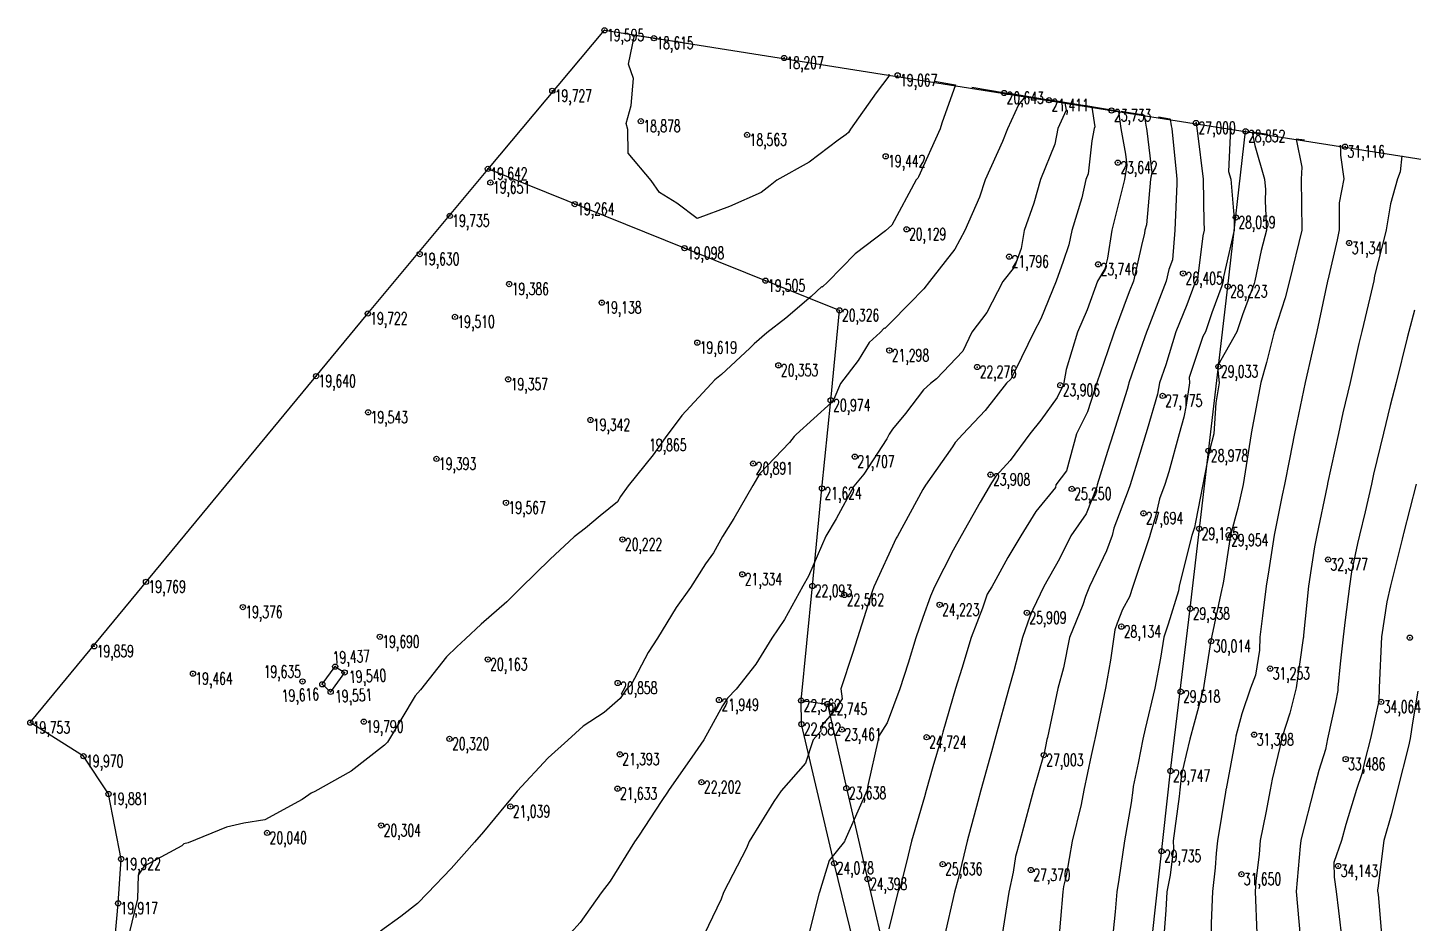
# Model space of a CAD drawing. Extents: x 635864 to 636283, y 7483336 to 7483685.
# Drawn here: x 635864.3 to 636129.8, y 7483513.3 to 7483685 of the extents above; entities that cross this region are included whole.
import ezdxf
from ezdxf.enums import TextEntityAlignment as Align

# ---------------------------------------------------------------- set-up
doc = ezdxf.new("R2010")
doc.units = 0
doc.header["$LTSCALE"] = 25
doc.header["$MEASUREMENT"] = 0
doc.header["$PDMODE"] = 32
doc.header["$PDSIZE"] = 1
for name, color, linetype in [('$CURVAS1', 5, 'CONTINUOUS'), ('$CURVAS2', 1, 'CONTINUOUS'), ('Cerca', 2, 'CONTINUOUS'), ('COTA', 5, 'CONTINUOUS'), ('Cota3d', 5, 'CONTINUOUS'), ('ponto3d', 6, 'CONTINUOUS'), ('Trincheira', 6, 'CONTINUOUS')]:
    doc.layers.add(name, color=color, linetype=linetype)
doc.styles.add('GEOSIS', font='ROMANS.SHX')

msp = doc.modelspace()

# ---------------------------------------------------------------- linework, layer by layer
at = {"layer": '$CURVAS1'}
for points, elevation in [([(636038.09, 7483674.74), (636041.36, 7483674.19), (636042.08, 7483674.05), (636039.49, 7483666.73), (636039.18, 7483665.62), (636035.01, 7483656.44), (636034.87, 7483656.15), (636034.57, 7483655.85), (636029.9, 7483647.19), (636028.67, 7483646.09), (636022.9, 7483641.68), (636017.63, 7483636.31), (636016.59, 7483635.28), (636016.5, 7483635.39), (636014.44, 7483633.5), (636009.59, 7483629.31), (636005.96, 7483626.53), (636003.54, 7483624.44), (636002.69, 7483623.6), (635997.24, 7483618.52), (635996.02, 7483617.49), (635995.3, 7483616.76), (635989.67, 7483610.66), (635986.48, 7483606.39), (635984.15, 7483603.11), (635979.35, 7483597.21), (635977.93, 7483595.14), (635977.31, 7483594.15), (635974.03, 7483591.46), (635971.22, 7483589.08), (635969.04, 7483587.44), (635964.44, 7483583.15), (635958.8, 7483577.67), (635957.89, 7483576.77), (635956.1, 7483574.98), (635951.2, 7483570.65), (635948.24, 7483567.89), (635946.52, 7483566.36), (635944.56, 7483564.42), (635939.59, 7483558.12), (635938.56, 7483556.92), (635933.47, 7483548.35), (635933.25, 7483548.07), (635932.67, 7483547.48), (635926.29, 7483542.48), (635919.31, 7483538.57), (635918.65, 7483538.26), (635918.21, 7483537.99), (635916.91, 7483537.06), (635909.73, 7483533.17), (635905.76, 7483532.56), (635902.4, 7483531.74), (635895.06, 7483528.77), (635894.24, 7483528.54), (635893.83, 7483528.17), (635886.61, 7483524.29), (635885.51, 7483522.55), (635885.33, 7483518.05), (635883.72, 7483511.2)], 20), ([(636073.88, 7483669.04), (636078.12, 7483668.32), (636078.29, 7483668.22), (636078.67, 7483665.94), (636078.7, 7483665.7), (636078.78, 7483665.27), (636079.72, 7483657.25), (636079.49, 7483655.95), (636078.69, 7483647.25), (636078.42, 7483646.19), (636078.33, 7483645.6), (636077.77, 7483643.28), (636076.22, 7483636.43), (636075.41, 7483634.35), (636072.51, 7483626.67), (636071.3, 7483623.09), (636069.17, 7483616.91), (636067.42, 7483611.39), (636065.28, 7483607.15), (636063.36, 7483600.04), (636061.36, 7483597.39), (636061.3, 7483596.85), (636057.49, 7483592.29), (636054.63, 7483587.62), (636052.17, 7483583.44), (636049.05, 7483577.85), (636048.21, 7483576.43), (636047.29, 7483573.72), (636045.09, 7483568.09), (636043.34, 7483562.15), (636042.14, 7483558.33), (636039.71, 7483549.95), (636039.35, 7483548.69), (636037.79, 7483543.31), (636036.49, 7483538.81), (636036.17, 7483537.56), (636033.69, 7483529.05), (636033.37, 7483527.74), (636032.7, 7483525.04), (636031.53, 7483520.29), (636031.09, 7483519.29), (636029.35, 7483512.29)], 25), ([(636108.96, 7483663.46), (636107.38, 7483663.67), (636108.46, 7483658.29), (636108.38, 7483656), (636108.46, 7483646.28), (636108.46, 7483646.25), (636108.45, 7483646.17), (636106.1, 7483636.49), (636105.28, 7483633.2), (636103.15, 7483626.73), (636101.74, 7483620.81), (636100.61, 7483616.97), (636098.8, 7483607.22), (636098.8, 7483607.21), (636098.8, 7483607.21), (636098.8, 7483607.19), (636097.22, 7483597.46), (636096.23, 7483592.91), (636094.84, 7483587.72), (636094.3, 7483584.44), (636093.49, 7483578.93), (636093.25, 7483577.94), (636093.17, 7483577.43), (636091.03, 7483567.54), (636091.01, 7483567.45), (636090.95, 7483567.14), (636090.95, 7483567.14), (636089.56, 7483558.08), (636087.86, 7483551.72), (636087, 7483548.66), (636086.3, 7483545.67), (636085.45, 7483541.83), (636085.13, 7483538.9), (636084.95, 7483537.65), (636083.82, 7483529.15), (636083.88, 7483527.76), (636083.23, 7483522.55), (636082.63, 7483519.39), (636082.42, 7483515.88), (636082.02, 7483510.84)], 30), ([(636130.69, 7483557.82), (636129.67, 7483551.74), (636129.25, 7483548.75), (636128.91, 7483547.32), (636126.82, 7483538.99), (636125.68, 7483534.3), (636124.21, 7483529.23), (636123.07, 7483520.09), (636122.97, 7483519.73), (636123.01, 7483519.48), (636123.08, 7483518.88), (636123.9, 7483509.72)], 35)]:
    msp.add_lwpolyline(points, dxfattribs=dict(at, elevation=elevation))
at = {"layer": '$CURVAS2'}
for points, elevation in [([(636029.32, 7483676.13), (636029.35, 7483675.71), (636026.93, 7483672.51), (636021.99, 7483665.58), (636021.62, 7483664.95), (636021.16, 7483664.57), (636019.6, 7483663.45), (636014.09, 7483659.22), (636007.85, 7483655.8), (636006.57, 7483654.75), (636004.84, 7483653.39), (635998.82, 7483650.75), (635992.63, 7483648.42), (635988.72, 7483651.4), (635985.36, 7483653.39), (635983.82, 7483655.75), (635979.37, 7483660.93), (635979.32, 7483665.49), (635978.99, 7483666.63), (635979.96, 7483670.07), (635980.43, 7483675.25), (635979.44, 7483678.01), (635980.6, 7483683.59), (635989.61, 7483682.25)], 19), ([(636045.25, 7483673.6), (636054.6, 7483672.01), (636055.44, 7483671.85), (636054.2, 7483670.21), (636052.1, 7483665.64), (636051.14, 7483663.2), (636047.81, 7483655.88), (636046.73, 7483652.55), (636043.93, 7483646.11), (636041.97, 7483642.59), (636037.13, 7483636.35), (636036.05, 7483634.94), (636033.27, 7483632.16), (636029.58, 7483628.38), (636028.54, 7483627.36), (636028.41, 7483627.4), (636027.69, 7483626.58), (636025.59, 7483624.65), (636023.43, 7483621.2), (636020.04, 7483616.8), (636018.78, 7483613.83), (636018.35, 7483613.19), (636011.55, 7483607.03), (636011.21, 7483606.65), (636010.27, 7483605.53), (636004.62, 7483599.56), (636003.24, 7483597.26), (635999.6, 7483590.9), (635997.49, 7483587.5), (635995.71, 7483584.37), (635994.19, 7483582.24), (635991.33, 7483577.73), (635988.61, 7483573.9), (635985, 7483567.97), (635983.21, 7483565.23), (635979.96, 7483559.07), (635979.09, 7483558.2), (635977.85, 7483556.45), (635974.77, 7483553.74), (635970.77, 7483551.11), (635967.83, 7483548.42), (635964.07, 7483545.03), (635958.12, 7483538.65), (635957.28, 7483537.66), (635955.88, 7483536.01), (635951.65, 7483530.89), (635949.93, 7483528.88), (635945.45, 7483523.81), (635940.91, 7483519.11), (635939.01, 7483517.15), (635935.83, 7483514.65), (635931.93, 7483511.82)], 21), ([(636052.41, 7483672.46), (636063.01, 7483670.65), (636063.08, 7483670.61), (636063.31, 7483669.22), (636061.7, 7483665.67), (636061.16, 7483662.71), (636058.39, 7483655.9), (636057.09, 7483651.37), (636055.28, 7483646.14), (636054.69, 7483642.7), (636053.4, 7483639.19), (636051.19, 7483636.38), (636048.1, 7483630.4), (636045.22, 7483626.62), (636043.5, 7483623.01), (636038.5, 7483617.73), (636037.33, 7483616.84), (636036, 7483615.6), (636032.5, 7483611.04), (636030.04, 7483608.03), (636029.41, 7483607.07), (636028.94, 7483606.19), (636024.56, 7483599.45), (636022.63, 7483597.11), (636019.25, 7483590.89), (636017.23, 7483587.54), (636013.96, 7483579.9), (636012.85, 7483577.95), (636009.31, 7483571.58), (636006.89, 7483568.01), (636003.84, 7483563.03), (636000.08, 7483558.24), (635998.43, 7483556.52), (635997.49, 7483555.01), (635993.87, 7483548.48), (635992.17, 7483546.04), (635987.12, 7483538.8), (635986.89, 7483538.48), (635985.85, 7483536.85), (635981.36, 7483530.06), (635980.6, 7483528.94), (635975.92, 7483521.43), (635974.2, 7483519.17), (635970.16, 7483513.47), (635966.5, 7483509.4)], 22), ([(636059.57, 7483671.32), (636068.05, 7483669.88), (636068.23, 7483669.77), (636068.84, 7483666.02), (636068.69, 7483665.68), (636068.26, 7483663.32), (636067.52, 7483657.02), (636067.06, 7483655.92), (636066.32, 7483652.42), (636064.4, 7483646.16), (636063.86, 7483643.39), (636062.72, 7483640.17), (636061.38, 7483636.4), (636058.45, 7483629.23), (636057.12, 7483626.64), (636053.6, 7483619.45), (636052.71, 7483617.66), (636051.9, 7483616.87), (636047.77, 7483611.64), (636043.5, 7483607.1), (636042.05, 7483605.49), (636041.51, 7483604.64), (636036.33, 7483597.34), (636035.85, 7483596.48), (636030.98, 7483587.57), (636030.77, 7483587.16), (636026.45, 7483577.81), (636026.15, 7483576.94), (636023.32, 7483568.04), (636022.36, 7483565.03), (636020.13, 7483558.28), (636020.38, 7483556.38), (636018.55, 7483553.63), (636016.27, 7483551.02), (636016.3, 7483550.18), (636014.86, 7483548.52), (636013.38, 7483544.05), (636008.69, 7483538.75), (636007.31, 7483536.71), (636002.59, 7483528.99), (636002.05, 7483527.74), (635997.68, 7483519.22), (635997.18, 7483517.99), (635993.1, 7483509.46)], 23), ([(636066.73, 7483670.18), (636073.09, 7483669.1), (636073.34, 7483668.95), (636073.42, 7483668.47), (636073.81, 7483665.69), (636074.7, 7483660.77), (636074.94, 7483658.66), (636074.47, 7483655.94), (636074.45, 7483655.68), (636072.04, 7483646.18), (636071.25, 7483640.86), (636070.75, 7483638.79), (636069.3, 7483636.42), (636067.34, 7483630.96), (636065.52, 7483626.65), (636063.33, 7483619.52), (636062.82, 7483616.6), (636061.59, 7483614.14), (636058.46, 7483609.78), (636056.36, 7483607.13), (636052.58, 7483602.07), (636049.81, 7483599.02), (636049, 7483597.75), (636046.82, 7483594.09), (636043.19, 7483587.59), (636041.67, 7483584.89), (636038.07, 7483577.82), (636037.31, 7483576.06), (636035.85, 7483571.98), (636034.53, 7483568.07), (636033.04, 7483563.22), (636031.44, 7483558.3), (636029.03, 7483551.77), (636027.35, 7483549.16), (636027.29, 7483548.54), (636025.3, 7483539.76), (636025.2, 7483538.85), (636020.93, 7483529.19), (636020.88, 7483529.12), (636020.82, 7483529.02), (636017.89, 7483525.38), (636016.05, 7483519.31), (636016.02, 7483519.26), (636015.99, 7483519.15), (636013.66, 7483510.02)], 24), ([(636081.04, 7483667.9), (636083.16, 7483667.54), (636083.24, 7483667.49), (636083.46, 7483666.2), (636083.54, 7483665.71), (636084.43, 7483656.66), (636084.51, 7483655.96), (636084.52, 7483655.07), (636084.14, 7483646.2), (636083.67, 7483640.52), (636083.01, 7483638.65), (636082.51, 7483636.44), (636078.94, 7483627.31), (636078.7, 7483626.68), (636077.52, 7483623.18), (636075.34, 7483616.92), (636075.29, 7483616.62), (636075.02, 7483615.69), (636072.32, 7483607.16), (636071.26, 7483603.75), (636069.27, 7483597.4), (636069.17, 7483596.99), (636067.17, 7483591.8), (636064.2, 7483587.64), (636062.07, 7483583.17), (636059.03, 7483577.87), (636056.92, 7483573.51), (636056.38, 7483572.16), (636054.93, 7483568.1), (636053.31, 7483561.74), (636052.3, 7483558.35), (636049.82, 7483549.27), (636049.62, 7483548.59), (636048.98, 7483546.23), (636046.96, 7483538.83), (636046.38, 7483536.67), (636044.36, 7483529.07), (636043.73, 7483526.38), (636042.64, 7483521.86), (636041.92, 7483519.31), (636039.96, 7483510.59)], 26), ([(636088.2, 7483666.76), (636088.2, 7483666.76), (636088.2, 7483666.76), (636088.2, 7483666.76), (636088.37, 7483665.72), (636088.47, 7483664.78), (636089.58, 7483655.97), (636089.67, 7483647.62), (636089.78, 7483646.5), (636089.78, 7483646.21), (636089.53, 7483645.11), (636088.58, 7483637.4), (636088.53, 7483637.09), (636087.96, 7483636.05), (636086.42, 7483631.86), (636084.34, 7483626.69), (636082.42, 7483620.4), (636081.21, 7483616.93), (636080.83, 7483614.76), (636078.87, 7483608.02), (636078.6, 7483607.18), (636077.42, 7483603.41), (636075.61, 7483597.41), (636075.18, 7483596.3), (636072.45, 7483589.08), (636072.12, 7483587.65), (636071.05, 7483584.72), (636067.8, 7483577.89), (636067.01, 7483575.97), (636066.49, 7483574.38), (636063.93, 7483568.13), (636062.78, 7483562.32), (636061.75, 7483558.36), (636059.73, 7483548.97), (636059.63, 7483548.6), (636059.01, 7483545.59), (636058.98, 7483545.49), (636057.04, 7483538.85), (636056.37, 7483536.22), (636054.42, 7483529.09), (636053.58, 7483526.14), (636053.19, 7483523.12), (636052.31, 7483519.33), (636051.05, 7483511.21)], 27), ([(636094.98, 7483665.68), (636094.83, 7483665.7), (636094.45, 7483657.44), (636094.87, 7483655.98), (636095.3, 7483650.61), (636095.51, 7483648.53), (636095.54, 7483646.22), (636093.47, 7483637.26), (636093.39, 7483636.55), (636093.24, 7483635.72), (636093.13, 7483635.53), (636091.24, 7483630.37), (636089.99, 7483626.7), (636089.49, 7483625.8), (636086.87, 7483617.95), (636086.96, 7483616.94), (636086.29, 7483612.68), (636085.88, 7483610.37), (636084.96, 7483607.18), (636082.98, 7483599.85), (636082.25, 7483597.42), (636081.22, 7483594.73), (636080.41, 7483591.29), (636079.34, 7483587.68), (636079.34, 7483587.67), (636079.32, 7483587.64), (636076.1, 7483577.91), (636075.47, 7483575.93), (636074.14, 7483573.46), (636073.08, 7483570.89), (636072.67, 7483569.62), (636071.83, 7483563.75), (636070.87, 7483558.39), (636069.05, 7483549.84), (636068.79, 7483548.62), (636068.73, 7483548.36), (636068.11, 7483545.51), (636066.73, 7483538.87), (636066.19, 7483536.11), (636064.48, 7483529.11), (636063.31, 7483522.41), (636062.81, 7483520.39), (636062.71, 7483519.35), (636062.25, 7483514.13), (636061.83, 7483509.59)], 28), ([(636101.97, 7483664.57), (636098.96, 7483664.97), (636099.48, 7483662.41), (636101.35, 7483655.99), (636101.5, 7483654.02), (636101.46, 7483651.73), (636101.73, 7483646.23), (636100.7, 7483642.3), (636099.49, 7483636.48), (636099.33, 7483635.99), (636097.1, 7483629.95), (636096, 7483626.71), (636092.41, 7483620.24), (636092.32, 7483619.99), (636092.61, 7483616.95), (636092, 7483613.11), (636091.62, 7483607.19), (636090.76, 7483603.99), (636090.7, 7483603.69), (636089.53, 7483597.44), (636088.12, 7483590.24), (636087.88, 7483589.23), (636087.76, 7483588.83), (636087.43, 7483587.68), (636085.69, 7483580.84), (636084.96, 7483577.93), (636084.83, 7483577.04), (636082.88, 7483570.65), (636082.03, 7483568.16), (636081.37, 7483564.19), (636080.31, 7483558.41), (636078.43, 7483550.62), (636078.02, 7483548.65), (636077.11, 7483544.01), (636076.16, 7483539.55), (636076.08, 7483538.88), (636075.79, 7483536.43), (636074.51, 7483529.13), (636073.41, 7483521.73), (636073.02, 7483519.37), (636072.69, 7483515.53), (636072.15, 7483509.99)], 29), ([(636115.96, 7483662.34), (636115.79, 7483662.37), (636115.91, 7483661.81), (636115.87, 7483660.59), (636116.5, 7483656.02), (636115.65, 7483651.41), (636115.64, 7483646.26), (636115.25, 7483644.37), (636113.45, 7483636.64), (636113.43, 7483636.5), (636113.42, 7483636.43), (636111.38, 7483626.75), (636110.47, 7483622.85), (636109.15, 7483616.99), (636107.5, 7483609.35), (636107.07, 7483607.23), (636106.11, 7483602.3), (636105.16, 7483597.47), (636104.74, 7483595.41), (636103.16, 7483587.72), (636102.15, 7483581.12), (636101.63, 7483577.95), (636100.92, 7483572.29), (636100.41, 7483568.2), (636100.36, 7483565.68), (636099.6, 7483560.9), (636098.65, 7483558.44), (636097, 7483553.47), (636095.85, 7483549.22), (636095.75, 7483548.68), (636093.96, 7483539.14), (636093.93, 7483538.97), (636093.92, 7483538.92), (636093.86, 7483538.49), (636092.33, 7483529.17), (636092.04, 7483526.81), (636091.84, 7483523.94), (636091.33, 7483519.41), (636091.09, 7483513.35), (636091.04, 7483509.66)], 31), ([(636127.64, 7483660.44), (636127.3, 7483657.37), (636126.84, 7483656.04), (636125.5, 7483651.26), (636124.62, 7483646.28), (636124.46, 7483645.42), (636122.42, 7483637.45), (636122.27, 7483636.52), (636121.49, 7483633.23), (636119.99, 7483626.76), (636119.42, 7483624.48), (636117.73, 7483617.01), (636116.35, 7483611.16), (636115.51, 7483607.25), (636113.4, 7483597.61), (636113.38, 7483597.49), (636113.32, 7483597.2), (636111.37, 7483587.73), (636110.93, 7483585.52), (636110.24, 7483581.35), (636109.75, 7483577.97), (636108.81, 7483568.54), (636108.77, 7483568.21), (636108.75, 7483568.01), (636107.37, 7483558.46), (636106.21, 7483553.62), (636104.69, 7483549.05), (636104.62, 7483548.7), (636102.81, 7483540.96), (636102.42, 7483538.94), (636101.61, 7483534.5), (636100.5, 7483529.19), (636100.28, 7483526.57), (636099.65, 7483521.44), (636099.53, 7483519.43), (636099.84, 7483511.36)], 32), ([(636130.07, 7483630.89), (636128.98, 7483626.78), (636128.65, 7483625.55), (636126.53, 7483617.02), (636125.4, 7483612.59), (636124.14, 7483607.27), (636122.23, 7483599.46), (636121.8, 7483597.5), (636120.59, 7483592.23), (636119.55, 7483587.75), (636119.16, 7483586.15), (636118.01, 7483580.73), (636117.62, 7483577.99), (636116.77, 7483571.48), (636116.38, 7483568.23), (636115.82, 7483563.07), (636115.39, 7483558.48), (636115.38, 7483557.98), (636114.94, 7483555.67), (636113.4, 7483548.72), (636113.03, 7483546.64), (636111.73, 7483542.63), (636110.81, 7483538.96), (636108.41, 7483529.81), (636108.28, 7483529.2), (636108.19, 7483528.15), (636107.38, 7483519.44), (636108.19, 7483510.82)], 33), ([(636130.41, 7483597.53), (636127.97, 7483588.04), (636127.91, 7483587.77), (636127.72, 7483586.98), (636125.5, 7483578.01), (636124.78, 7483574.97), (636123.76, 7483568.25), (636123.28, 7483558.52), (636123.28, 7483558.5), (636123.21, 7483555.91), (636123.01, 7483554.84), (636121.61, 7483548.73), (636120.54, 7483544.54), (636120, 7483541.99), (636118.93, 7483538.97), (636116.93, 7483532.28), (636116.08, 7483529.21), (636114.58, 7483524.97), (636114.66, 7483522.2), (636115.08, 7483519.46), (636115.49, 7483515.72), (636116.18, 7483509.71)], 34)]:
    msp.add_lwpolyline(points, dxfattribs=dict(at, elevation=elevation))
at = {"layer": 'Cerca', "linetype": 'Continuous'}
for points in [[(635952.46, 7483657.86), (635974.85, 7483684.51), (636072.01, 7483669.14), (636133.76, 7483659.44)], [(636083.15, 7483486.94), (636079.83, 7483511.2), (636083.31, 7483542.54), (636087.09, 7483573.65), (636094.28, 7483635.41), (636097.71, 7483665.15)], [(635941.9, 7483411.12), (635891.72, 7483399.77), (635883.58, 7483428.86), (635876.9, 7483455.36), (635878.26, 7483479.16), (635881.63, 7483517.16), (635882.21, 7483525.65), (635879.81, 7483538.13), (635875.02, 7483545.36), (635864.81, 7483551.8), (635929.48, 7483630.22), (635952.46, 7483657.86)], [(636058.91, 7483473.92), (636032.45, 7483468.27), (636027.11, 7483491.16), (636022.64, 7483509.49), (636018.86, 7483524.85), (636012.58, 7483551.51), (636012.53, 7483556.03), (636014.68, 7483578), (636016.52, 7483596.7), (636018.2, 7483613.57), (636019.87, 7483630.83), (635990.18, 7483642.75), (635952.5, 7483657.95)], [(636012.53, 7483556.03), (636017.56, 7483555.37), (636021.2, 7483539.23), (636025.26, 7483521.82), (636029.17, 7483505.03), (636033.13, 7483487.59), (636035.86, 7483475.71), (636057.41, 7483480.67)]]:
    msp.add_lwpolyline(points, dxfattribs=at)
at = {"layer": 'ponto3d'}
for p in [(635974.85, 7483684.51, 19.59), (635984.32, 7483683, 18.61), (636009.26, 7483679.21, 18.2), (636031.02, 7483675.87, 19.06), (635964.84, 7483672.91, 19.73), (636051.43, 7483672.49, 20.64), (636060.04, 7483671.11, 21.41), (636072.01, 7483669.14, 23.73), (635981.82, 7483667.08, 18.88), (636088.2, 7483666.75, 27), (636002.18, 7483664.46, 18.56), (636097.71, 7483665.15, 28.85), (636116.76, 7483662.21, 31.12), (636028.73, 7483660.35, 19.44), (636073.23, 7483659.15, 23.64), (635952.5, 7483657.95, 19.64), (635969.14, 7483651.19, 19.26), (635945.19, 7483648.94, 19.73), (636095.84, 7483648.64, 28.06), (636032.74, 7483646.37, 20.13), (635990.18, 7483642.75, 19.1), (636117.56, 7483643.73, 31.34), (635939.43, 7483641.61, 19.63), (636052.4, 7483641.12, 21.8), (636069.44, 7483639.64, 23.75), (636085.72, 7483637.9, 26.41), (635956.59, 7483635.87, 19.39), (636005.69, 7483636.51, 19.5), (636094.28, 7483635.41, 28.22), (635974.33, 7483632.31, 19.14), (635929.48, 7483630.22, 19.72), (635946.19, 7483629.58, 19.51), (636019.87, 7483630.83, 20.33), (635992.63, 7483624.63, 19.62), (636029.43, 7483623.14, 21.3), (636008.17, 7483620.28, 20.35), (636046.26, 7483619.97, 22.28), (636092.5, 7483620.05, 29.03), (635919.58, 7483618.22, 19.64), (635956.4, 7483617.61, 19.36), (636062.19, 7483616.48, 23.91), (636018.2, 7483613.57, 20.97), (636081.8, 7483614.43, 27.18), (635929.56, 7483611.28, 19.54), (635972.15, 7483609.82, 19.34), (636022.82, 7483602.79, 21.71), (636090.58, 7483603.92, 28.98), (635942.64, 7483602.36, 19.39), (636003.33, 7483601.47, 20.89), (636048.83, 7483599.34, 23.91), (636016.52, 7483596.7, 21.62), (636064.38, 7483596.6, 25.25), (635955.97, 7483593.94, 19.57), (636078.12, 7483591.92, 27.69), (635978.29, 7483586.91, 20.22), (636088.81, 7483588.96, 29.12), (636094.45, 7483587.72, 29.95), (636113.51, 7483583.06, 32.38), (635886.99, 7483578.79, 19.77), (636001.25, 7483580.22, 21.33), (636014.68, 7483578, 22.09), (636020.81, 7483576.26, 22.56), (635905.55, 7483573.95, 19.38), (636039.07, 7483574.39, 24.22), (636087.09, 7483573.65, 29.34), (636055.78, 7483572.86, 25.91), (635931.81, 7483568.26, 19.69), (636073.89, 7483570.21, 28.13), (635877.06, 7483566.43, 19.86), (636091.11, 7483567.41, 30.01), (636129.19, 7483568.08, 34.75), (635952.47, 7483563.91, 20.16), (635895.98, 7483561.18, 19.46), (635923.25, 7483562.54, 19.43), (635925.04, 7483561.43, 19.54), (636102.42, 7483562.16, 31.25), (635916.97, 7483559.69, 19.64), (635920.77, 7483559.15, 19.62), (635922.36, 7483557.69, 19.55), (635977.37, 7483559.39, 20.86), (636085.25, 7483557.75, 29.52), (635996.79, 7483556.15, 21.95), (636012.53, 7483556.03, 22.56), (636017.56, 7483555.37, 22.75), (636123.7, 7483555.78, 34.06), (635864.81, 7483551.8, 19.75), (635928.71, 7483551.99, 19.79), (636012.58, 7483551.51, 22.58), (636020.33, 7483550.47, 23.46), (635945.14, 7483548.69, 20.32), (636036.58, 7483549.01, 24.72), (636099.36, 7483549.5, 31.4), (635875.02, 7483545.36, 19.97), (635977.78, 7483545.73, 21.39), (636059.03, 7483545.58, 27), (636116.88, 7483544.8, 33.49), (636083.31, 7483542.54, 29.75), (635977.33, 7483539.14, 21.63), (635993.43, 7483540.38, 22.2), (636021.2, 7483539.23, 23.64), (635879.81, 7483538.13, 19.88), (635956.81, 7483535.71, 21.04), (635932.05, 7483532.09, 20.3), (635910.19, 7483530.66, 20.04), (636081.6, 7483527.16, 29.73), (635882.21, 7483525.65, 19.92), (636018.86, 7483524.85, 24.08), (636039.65, 7483524.67, 25.64), (636056.55, 7483523.55, 27.37), (636115.46, 7483524.32, 34.14), (636025.26, 7483521.82, 24.4), (636096.91, 7483522.74, 31.65), (635881.63, 7483517.16, 19.92)]:
    msp.add_point(p, dxfattribs=at)
at = {"layer": 'ponto3d', "color": 6}
msp.add_point((635952.98, 7483655.33, 19.64), dxfattribs=at)
at = {"layer": 'Trincheira', "linetype": 'Continuous'}
msp.add_lwpolyline([(635920.77, 7483559.15), (635923.25, 7483562.54), (635925.04, 7483561.43), (635922.36, 7483557.69), (635920.77, 7483559.15)], dxfattribs=at)

# ---------------------------------------------------------------- texts
at = {"layer": 'COTA', "color": 7, "style": 'GEOSIS', "width": 0.65}
for s, p in [('19,437', (635922.86, 7483562.37)), ('19,540', (635925.98, 7483558.68)), ('19,616', (635913.1, 7483555.05)), ('19,551', (635923.3, 7483554.94))]:
    msp.add_text(s, height=2.333, rotation=2.9342, dxfattribs=at).set_placement(p, align=Align.BOTTOM_LEFT)
at = {"layer": 'Cota3d', "style": 'GEOSIS', "width": 0.65}
for s, p in [('19,595', (635975.32, 7483681.71, 19.59)), ('18,615', (635984.79, 7483680.2, 18.61)), ('18,207', (636009.72, 7483676.42, 18.21)), ('19,067', (636031.49, 7483673.07, 19.07)), ('20,643', (636051.9, 7483669.69, 20.64)), ('21,411', (636060.51, 7483668.31, 21.41)), ('23,733', (636072.48, 7483666.34, 23.73)), ('27,000', (636088.67, 7483663.95, 27)), ('28,852', (636098.18, 7483662.35, 28.85)), ('31,116', (636117.24, 7483659.41, 31.12)), ('19,735', (635945.67, 7483646.15, 19.73)), ('19,630', (635939.9, 7483638.81, 19.63))]:
    msp.add_text(s, height=2.333, rotation=0.1166, dxfattribs=at).set_placement(p, align=Align.BOTTOM_LEFT)
at = {"layer": 'Cota3d', "color": 7, "style": 'GEOSIS', "width": 0.65}
for s, p in [('19,727', (635965.31, 7483670.11)), ('18,878', (635982.29, 7483664.28)), ('18,563', (636002.65, 7483661.66)), ('19,442', (636029.2, 7483657.56)), ('23,642', (636073.7, 7483656.35)), ('19,642', (635952.97, 7483655.16)), ('19,651', (635953.46, 7483652.53)), ('19,264', (635969.61, 7483648.39)), ('28,059', (636096.31, 7483645.84)), ('20,129', (636033.21, 7483643.57)), ('31,341', (636118.03, 7483640.93)), ('19,098', (635990.65, 7483639.95)), ('21,796', (636052.87, 7483638.32)), ('23,746', (636069.92, 7483636.84)), ('26,405', (636086.19, 7483635.1)), ('19,386', (635957.06, 7483633.07)), ('19,505', (636006.16, 7483633.71)), ('28,223', (636094.75, 7483632.61)), ('19,138', (635974.81, 7483629.51)), ('19,722', (635929.95, 7483627.42)), ('19,510', (635946.67, 7483626.78)), ('20,326', (636020.35, 7483628.03)), ('19,619', (635993.1, 7483621.83)), ('21,298', (636029.91, 7483620.34)), ('20,353', (636008.65, 7483617.48)), ('22,276', (636046.74, 7483617.18)), ('29,033', (636092.97, 7483617.25)), ('19,640', (635920.05, 7483615.42)), ('19,357', (635956.87, 7483614.81)), ('23,906', (636062.66, 7483613.69)), ('20,974', (636018.67, 7483610.77)), ('27,175', (636082.27, 7483611.63)), ('19,543', (635930.03, 7483608.48)), ('19,342', (635972.62, 7483607.02)), ('19,865', (635983.41, 7483603.16)), ('28,978', (636091.05, 7483601.12)), ('19,393', (635943.11, 7483599.56)), ('20,891', (636003.81, 7483598.67)), ('21,707', (636023.29, 7483599.99)), ('23,908', (636049.3, 7483596.54)), ('21,624', (636016.99, 7483593.9)), ('25,250', (636064.85, 7483593.8)), ('19,567', (635956.45, 7483591.14)), ('27,694', (636078.6, 7483589.12)), ('29,125', (636089.28, 7483586.16)), ('29,954', (636094.92, 7483584.92)), ('20,222', (635978.76, 7483584.11)), ('32,377', (636113.98, 7483580.26)), ('21,334', (636001.73, 7483577.42)), ('19,769', (635887.46, 7483576)), ('22,093', (636015.15, 7483575.2)), ('19,376', (635906.02, 7483571.15)), ('22,562', (636021.28, 7483573.47)), ('24,223', (636039.54, 7483571.59)), ('25,909', (636056.25, 7483570.06)), ('29,338', (636087.57, 7483570.85)), ('28,134', (636074.36, 7483567.41)), ('19,859', (635877.53, 7483563.63)), ('19,690', (635932.28, 7483565.46)), ('30,014', (636091.58, 7483564.61)), ('20,163', (635952.94, 7483561.11)), ('19,464', (635896.45, 7483558.38)), ('19,635', (635909.53, 7483559.71)), ('31,253', (636102.89, 7483559.36)), ('20,858', (635977.84, 7483556.59)), ('21,949', (635997.27, 7483553.35)), ('22,562', (636013, 7483553.23)), ('22,745', (636018.03, 7483552.57)), ('29,518', (636085.72, 7483554.95)), ('34,064', (636124.18, 7483552.98)), ('19,753', (635865.29, 7483549)), ('19,790', (635929.19, 7483549.19)), ('22,582', (636013.05, 7483548.71)), ('23,461', (636020.8, 7483547.67)), ('20,320', (635945.62, 7483545.89)), ('24,724', (636037.06, 7483546.21)), ('31,398', (636099.83, 7483546.7)), ('19,970', (635875.5, 7483542.57)), ('21,393', (635978.25, 7483542.93)), ('27,003', (636059.5, 7483542.78)), ('33,486', (636117.35, 7483542)), ('29,747', (636083.78, 7483539.74)), ('22,202', (635993.9, 7483537.59)), ('23,638', (636021.68, 7483536.43)), ('19,881', (635880.28, 7483535.33)), ('21,633', (635977.81, 7483536.34)), ('21,039', (635957.28, 7483532.91)), ('20,304', (635932.52, 7483529.29)), ('20,040', (635910.66, 7483527.86)), ('29,735', (636082.07, 7483524.36)), ('19,922', (635882.68, 7483522.85)), ('24,078', (636019.33, 7483522.05)), ('25,636', (636040.12, 7483521.87)), ('27,370', (636057.02, 7483520.75)), ('34,143', (636115.94, 7483521.52)), ('24,398', (636025.73, 7483519.02)), ('31,650', (636097.38, 7483519.94)), ('19,917', (635882.11, 7483514.36))]:
    msp.add_text(s, height=2.333, rotation=0.1166, dxfattribs=at).set_placement(p, align=Align.BOTTOM_LEFT)

doc.saveas('drawing.dxf')
